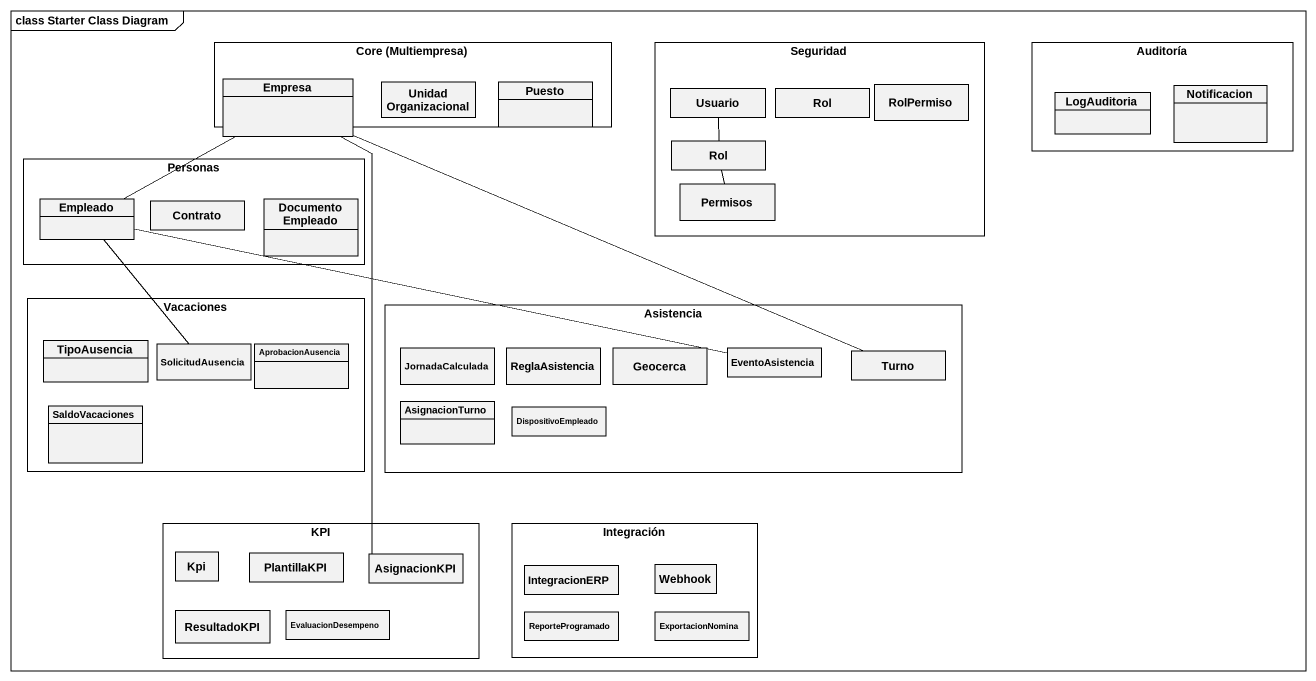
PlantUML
@startuml
mainframe class Starter Class Diagram
hide circle
hide empty members
rectangle "Core (Multiempresa)" as Core_Multiempresa {
  class UnidadOrganizacional
  class Puesto
}
rectangle Seguridad {
  class Usuario
  class Rol
  class RolPermiso
  class "Rol" as Rol_2
  class Permisos
}
rectangle Auditoría {
  class Notificacion
  class LogAuditoria
}
class Empresa
rectangle Personas {
  class Empleado
  class Contrato
  class DocumentoEmpleado
}
rectangle Vacaciones {
  class TipoAusencia
  class SolicitudAusencia
  class AprobacionAusencia
  class SaldoVacaciones
}
rectangle Asistencia {
  class JornadaCalculada
  class ReglaAsistencia
  class Geocerca
  class EventoAsistencia
  class Turno
  class AsignacionTurno
  class DispositivoEmpleado
}
rectangle KPI {
  class Kpi
  class PlantillaKPI
  class AsignacionKPI
  class ResultadoKPI
  class EvaluacionDesempeno
}
rectangle Integración {
  class Webhook
  class IntegracionERP
  class ReporteProgramado
  class ExportacionNomina
}
Empresa -left- Empleado
Empresa -right- Turno
Empresa -- AsignacionKPI
Usuario -- Rol_2
Rol_2 -- Permisos
Empleado -- SolicitudAusencia
Empleado -right- EventoAsistencia
@enduml
